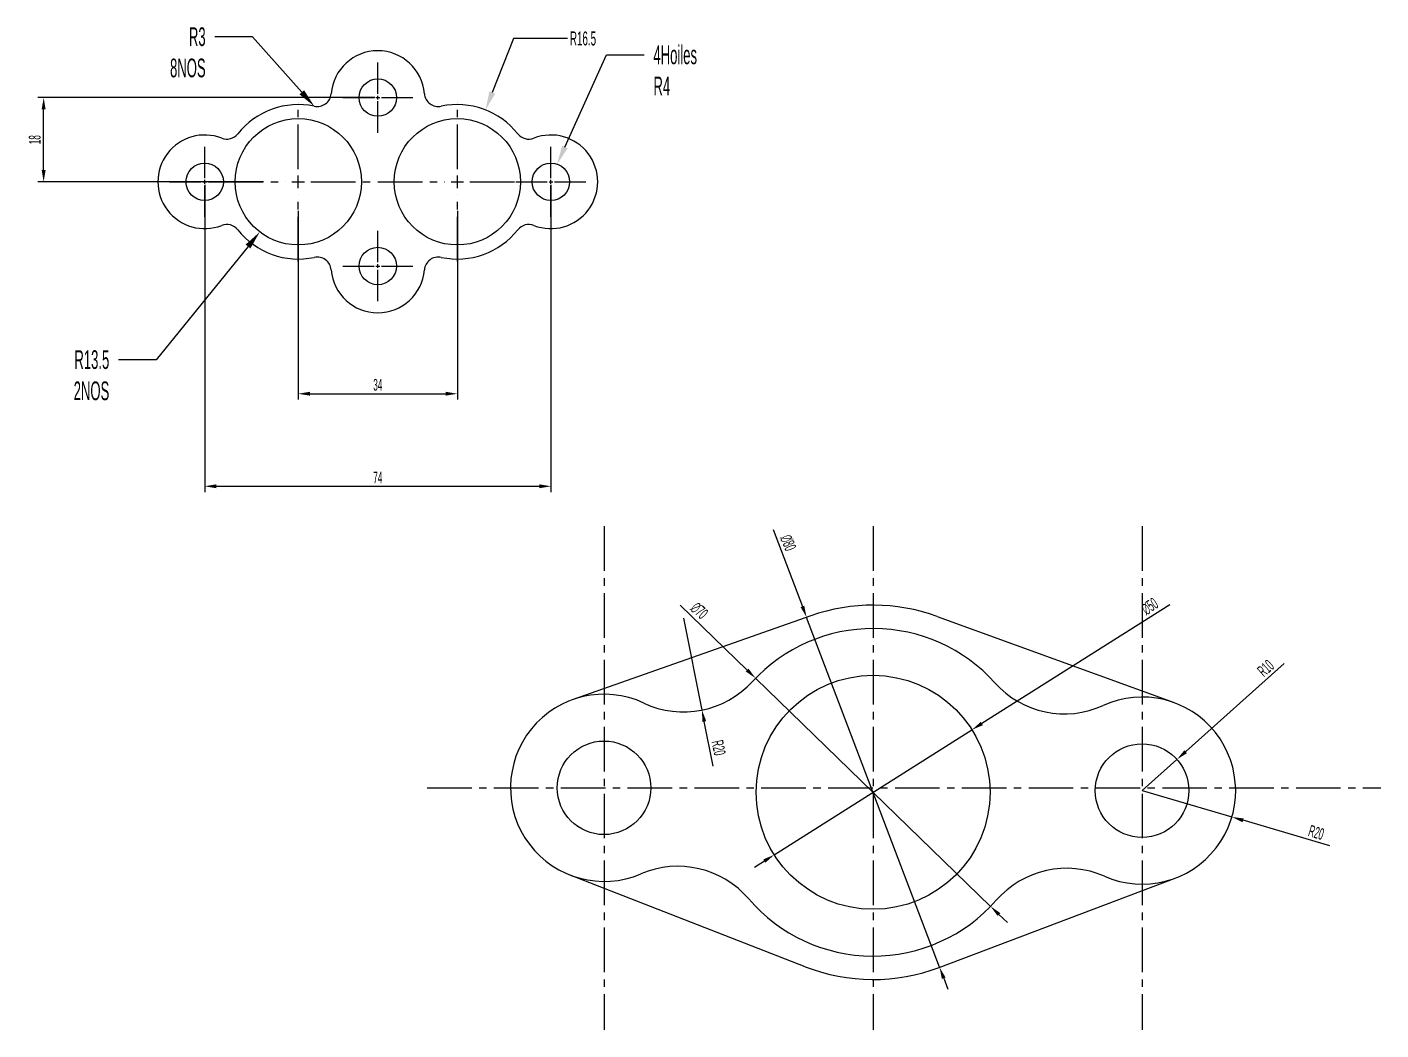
# Model space of a CAD drawing. Header units: millimetres. Extents: x 1568 to 31342, y 459 to 4403.
# Drawn here: x 4201.4 to 4490.8, y 1668.3 to 1882.6 of the extents above; entities that cross this region are included whole.
import ezdxf
from ezdxf import colors
from ezdxf.entities.mleader import LeaderData, LeaderLine
from ezdxf.math import Vec2, Vec3

# ---------------------------------------------------------------- set-up
doc = ezdxf.new("R2010")
doc.units = ezdxf.units.MM
doc.header["$LTSCALE"] = 0.5
doc.linetypes.add('CENTER2', pattern=[28.575, 19.05, -3.175, 3.175, -3.175])
for name, color, linetype in [('centre line', 3, 'CENTER2'), ('dim', 210, 'Continuous'), ('drawing', 7, 'Continuous')]:
    doc.layers.add(name, color=color, linetype=linetype)
doc.styles.get("Standard").update_dxf_attribs({"font": 'arial.ttf', "width": 0.5})
doc.dimstyles.new('DARSHU2', dxfattribs={"dimtxt": 3, "dimasz": 4, "dimexe": 1.25, "dimexo": 1, "dimtad": 0, "dimtoh": 1, "dimdec": 1, "dimdsep": 46, "dimtxsty": 'Standard', "dimcen": 1, "dimclrd": 6, "dimclre": 6, "dimclrt": 6, "dimadec": 0, "dimazin": 0, "dimtfac": 1, "dimtdec": 1, "dimtofl": 0, "dimtmove": 0, "dimatfit": 3, "dimfxl": 1, "dimtfillclr": 256, "dimlwd": 25, "dimlwe": 25, "dimarcsym": 0})
doc.dimstyles.new('ISO-25', dxfattribs={"dimtxt": 2.5, "dimasz": 2.5, "dimexe": 1.25, "dimexo": 0.625, "dimtad": 1, "dimtxsty": 'Standard', "dimcen": 2.5, "dimadec": 0, "dimazin": 0, "dimtfac": 1, "dimtmove": 0, "dimatfit": 3, "dimfxl": 1, "dimarcsym": 0})

# ---------------------------------------------------------------- blocks, each defined once
blk = doc.blocks.new('*D1')
at = {"layer": 'Defpoints', "color": 0, "transparency": 16777216}
for p in [(4368.02, 1756.45), (4396.44, 1681.67)]:
    blk.add_point(p, dxfattribs=at)
at = {"layer": 'dim', "color": 0, "lineweight": -2, "transparency": 16777216}
for p, q in [((4360.89, 1775.2), (4367.13, 1758.79)), ((4396.44, 1681.67), (4368.02, 1756.45)), ((4397.33, 1679.34), (4398.22, 1677))]:
    blk.add_line(p, q, dxfattribs=at)
at = {"layer": 'dim', "color": 0, "transparency": 16777216}
for points in [[(4367.52, 1758.94), (4366.74, 1758.64), (4368.02, 1756.45)], [(4397.72, 1679.49), (4396.94, 1679.19), (4396.44, 1681.67)]]:
    blk.add_solid(points, dxfattribs=at)
at = {"layer": 'dim', "color": 0, "transparency": 16777216, "insert": (4364.07, 1772.38), "char_height": 2.5, "attachment_point": 5, "rotation": 290.8121}
blk.add_mtext('∅80', dxfattribs=at)
blk = doc.blocks.new('*D2')
at = {"layer": 'Defpoints', "color": 0, "transparency": 16777216}
for p in [(4403.36, 1732.42), (4361.1, 1705.71)]:
    blk.add_point(p, dxfattribs=at)
at = {"layer": 'dim', "color": 0, "lineweight": -2, "transparency": 16777216}
for p, q in [((4445.64, 1759.14), (4405.48, 1733.76)), ((4361.1, 1705.71), (4403.36, 1732.42)), ((4358.99, 1704.37), (4356.87, 1703.03))]:
    blk.add_line(p, q, dxfattribs=at)
at = {"layer": 'dim', "color": 0, "transparency": 16777216}
for points in [[(4405.25, 1734.11), (4405.7, 1733.41), (4403.36, 1732.42)], [(4358.76, 1704.72), (4359.21, 1704.02), (4361.1, 1705.71)]]:
    blk.add_solid(points, dxfattribs=at)
at = {"layer": 'dim', "color": 0, "transparency": 16777216, "insert": (4441.39, 1758.8), "char_height": 2.5, "attachment_point": 5, "rotation": 32.2984}
blk.add_mtext('∅50', dxfattribs=at)
blk = doc.blocks.new('*D3')
at = {"layer": 'Defpoints', "color": 0, "transparency": 16777216}
for p in [(4357.11, 1743.44), (4407.35, 1694.69)]:
    blk.add_point(p, dxfattribs=at)
at = {"layer": 'dim', "color": 0, "lineweight": -2, "transparency": 16777216}
for p, q in [((4341, 1759.08), (4355.32, 1745.18)), ((4407.35, 1694.69), (4357.11, 1743.44)), ((4409.14, 1692.95), (4410.93, 1691.21))]:
    blk.add_line(p, q, dxfattribs=at)
at = {"layer": 'dim', "color": 0, "transparency": 16777216}
for points in [[(4355.61, 1745.48), (4355.03, 1744.88), (4357.11, 1743.44)], [(4409.43, 1693.25), (4408.85, 1692.65), (4407.35, 1694.69)]]:
    blk.add_solid(points, dxfattribs=at)
at = {"layer": 'dim', "color": 0, "transparency": 16777216, "insert": (4345.08, 1757.87), "char_height": 2.5, "attachment_point": 5, "rotation": 315.8561}
blk.add_mtext('∅70', dxfattribs=at)
blk = doc.blocks.new('*D4')
at = {"layer": 'Defpoints', "color": 0, "transparency": 16777216}
for p in [(4341.7, 1756.25), (4345.66, 1736.64)]:
    blk.add_point(p, dxfattribs=at)
at = {"layer": 'dim', "color": 0, "lineweight": -2, "transparency": 16777216}
for p, q in [((4341.7, 1756.25), (4345.66, 1736.64)), ((4348.07, 1724.67), (4346.15, 1734.19))]:
    blk.add_line(p, q, dxfattribs=at)
at = {"layer": 'dim', "color": 0, "transparency": 16777216}
blk.add_solid([(4346.56, 1734.27), (4345.74, 1734.11), (4345.66, 1736.64)], dxfattribs=at)
at = {"layer": 'dim', "color": 0, "transparency": 16777216, "insert": (4349.22, 1728.58), "char_height": 2.5, "attachment_point": 5, "rotation": 281.3948}
blk.add_mtext('R20', dxfattribs=at)
blk = doc.blocks.new('*D5')
at = {"layer": 'Defpoints', "color": 0, "transparency": 16777216}
for p in [(4447.19, 1726.09), (4439.73, 1719.43)]:
    blk.add_point(p, dxfattribs=at)
at = {"layer": 'dim', "color": 0, "lineweight": -2, "transparency": 16777216}
for p, q in [((4470.11, 1746.57), (4449.05, 1727.75)), ((4439.73, 1719.43), (4447.19, 1726.09))]:
    blk.add_line(p, q, dxfattribs=at)
at = {"layer": 'dim', "color": 0, "transparency": 16777216}
blk.add_solid([(4448.78, 1728.06), (4449.33, 1727.44), (4447.19, 1726.09)], dxfattribs=at)
at = {"layer": 'dim', "color": 0, "transparency": 16777216, "insert": (4466.15, 1745.58), "char_height": 2.5, "attachment_point": 5, "rotation": 41.7824}
blk.add_mtext('R10', dxfattribs=at)
blk = doc.blocks.new('*D6')
at = {"layer": 'Defpoints', "color": 0, "transparency": 16777216}
for p in [(4439.73, 1719.43), (4458.92, 1713.79)]:
    blk.add_point(p, dxfattribs=at)
at = {"layer": 'dim', "color": 0, "lineweight": -2, "transparency": 16777216}
for p, q in [((4439.73, 1719.43), (4458.92, 1713.79)), ((4479.87, 1707.63), (4461.32, 1713.08))]:
    blk.add_line(p, q, dxfattribs=at)
at = {"layer": 'dim', "color": 0, "transparency": 16777216}
blk.add_solid([(4461.44, 1713.48), (4461.2, 1712.68), (4458.92, 1713.79)], dxfattribs=at)
at = {"layer": 'dim', "color": 0, "transparency": 16777216, "insert": (4476.95, 1710.47), "char_height": 2.5, "attachment_point": 5, "rotation": 343.6216}
blk.add_mtext('R20', dxfattribs=at)
blk = doc.blocks.new('*U31')
at = {"layer": 'centre line', "color": 0, "linetype": 'CENTER2', "transparency": 16777216}
for p, q in [((0, 0.8), (0, 7.5)), ((-7.5, 0), (-0.8, 0)), ((0.8, 0), (7.5, 0)), ((0, -7.5), (0, -0.8))]:
    blk.add_line(p, q, dxfattribs=at)
at = {"layer": 'centre line', "color": 0, "linetype": 'Continuous', "transparency": 16777216}
for p, q in [((-0.4, 0), (0.4, 0)), ((0, -0.4), (0, 0.4))]:
    blk.add_line(p, q, dxfattribs=at)
blk = doc.blocks.new('*U32')
at = {"layer": 'centre line', "color": 0, "linetype": 'CENTER2', "transparency": 16777216}
for p, q in [((0, 2.7), (0, 17)), ((-17, 0), (-2.7, 0)), ((2.7, 0), (17, 0)), ((0, -17), (0, -2.7))]:
    blk.add_line(p, q, dxfattribs=at)
at = {"layer": 'centre line', "color": 0, "linetype": 'Continuous', "transparency": 16777216}
for p, q in [((-1.35, 0), (1.35, 0)), ((0, -1.35), (0, 1.35))]:
    blk.add_line(p, q, dxfattribs=at)
blk = doc.blocks.new('*U33')
at = {"layer": 'centre line', "color": 0, "linetype": 'CENTER2', "transparency": 16777216}
for p, q in [((0, 0.8), (0, 7.5)), ((-7.5, 0), (-0.8, 0)), ((0.8, 0), (7.5, 0)), ((0, -7.5), (0, -0.8))]:
    blk.add_line(p, q, dxfattribs=at)
at = {"layer": 'centre line', "color": 0, "linetype": 'Continuous', "transparency": 16777216}
for p, q in [((-0.4, 0), (0.4, 0)), ((0, -0.4), (0, 0.4))]:
    blk.add_line(p, q, dxfattribs=at)
blk = doc.blocks.new('*U34')
at = {"layer": 'centre line', "color": 0, "linetype": 'CENTER2', "transparency": 16777216}
for p, q in [((0, 2.7), (0, 17)), ((-17, 0), (-2.7, 0)), ((2.7, 0), (17, 0)), ((0, -17), (0, -2.7))]:
    blk.add_line(p, q, dxfattribs=at)
at = {"layer": 'centre line', "color": 0, "linetype": 'Continuous', "transparency": 16777216}
for p, q in [((-1.35, 0), (1.35, 0)), ((0, -1.35), (0, 1.35))]:
    blk.add_line(p, q, dxfattribs=at)
blk = doc.blocks.new('*U35')
at = {"layer": 'centre line', "color": 0, "linetype": 'CENTER2', "transparency": 16777216}
for p, q in [((0, 0.8), (0, 7.5)), ((-7.5, 0), (-0.8, 0)), ((0.8, 0), (7.5, 0)), ((0, -7.5), (0, -0.8))]:
    blk.add_line(p, q, dxfattribs=at)
at = {"layer": 'centre line', "color": 0, "linetype": 'Continuous', "transparency": 16777216}
for p, q in [((-0.4, 0), (0.4, 0)), ((0, -0.4), (0, 0.4))]:
    blk.add_line(p, q, dxfattribs=at)
blk = doc.blocks.new('*U36')
at = {"layer": 'centre line', "color": 0, "linetype": 'CENTER2', "transparency": 16777216}
for p, q in [((0, 0.8), (0, 7.5)), ((-7.5, 0), (-0.8, 0)), ((0.8, 0), (7.5, 0)), ((0, -7.5), (0, -0.8))]:
    blk.add_line(p, q, dxfattribs=at)
at = {"layer": 'centre line', "color": 0, "linetype": 'Continuous', "transparency": 16777216}
for p, q in [((-0.4, 0), (0.4, 0)), ((0, -0.4), (0, 0.4))]:
    blk.add_line(p, q, dxfattribs=at)
blk = doc.blocks.new('*D37')
at = {"layer": 'Defpoints', "color": 0, "transparency": 16777216}
for p in [(4204.95, 1867.52), (4276.37, 1867.52), (4252.6, 1849.52)]:
    blk.add_point(p, dxfattribs=at)
at = {"layer": 'dim', "color": 0, "lineweight": -2, "transparency": 16777216}
for p, q in [((4275.74, 1867.52), (4203.7, 1867.52)), ((4204.95, 1852.02), (4204.95, 1865.02)), ((4251.97, 1849.52), (4203.7, 1849.52))]:
    blk.add_line(p, q, dxfattribs=at)
at = {"layer": 'dim', "color": 0, "transparency": 16777216}
for points in [[(4204.53, 1865.02), (4205.36, 1865.02), (4204.95, 1867.52)], [(4204.53, 1852.02), (4205.36, 1852.02), (4204.95, 1849.52)]]:
    blk.add_solid(points, dxfattribs=at)
at = {"layer": 'dim', "color": 0, "transparency": 16777216, "insert": (4203.05, 1858.52), "char_height": 2.5, "attachment_point": 5, "rotation": 90}
blk.add_mtext('18', dxfattribs=at)
blk = doc.blocks.new('*D38')
at = {"layer": 'Defpoints', "color": 0, "transparency": 16777216}
for p in [(4259.37, 1843.98), (4293.37, 1843.98), (4293.37, 1804.23)]:
    blk.add_point(p, dxfattribs=at)
at = {"layer": 'dim', "color": 0, "lineweight": -2, "transparency": 16777216}
for p, q in [((4259.37, 1843.35), (4259.37, 1802.98)), ((4293.37, 1843.35), (4293.37, 1802.98)), ((4261.87, 1804.23), (4290.87, 1804.23))]:
    blk.add_line(p, q, dxfattribs=at)
at = {"layer": 'dim', "color": 0, "transparency": 16777216}
for points in [[(4261.87, 1804.65), (4261.87, 1803.82), (4259.37, 1804.23)], [(4290.87, 1804.65), (4290.87, 1803.82), (4293.37, 1804.23)]]:
    blk.add_solid(points, dxfattribs=at)
at = {"layer": 'dim', "color": 0, "transparency": 16777216, "insert": (4276.37, 1806.13), "char_height": 2.5, "attachment_point": 5}
blk.add_mtext('34', dxfattribs=at)
blk = doc.blocks.new('*D39')
at = {"layer": 'Defpoints', "color": 0, "transparency": 16777216}
for p in [(4239.37, 1849.52), (4313.37, 1849.52), (4313.37, 1784.46)]:
    blk.add_point(p, dxfattribs=at)
at = {"layer": 'dim', "color": 0, "lineweight": -2, "transparency": 16777216}
for p, q in [((4239.37, 1848.9), (4239.37, 1783.21)), ((4313.37, 1848.9), (4313.37, 1783.21)), ((4241.87, 1784.46), (4310.87, 1784.46))]:
    blk.add_line(p, q, dxfattribs=at)
at = {"layer": 'dim', "color": 0, "transparency": 16777216}
for points in [[(4241.87, 1784.88), (4241.87, 1784.04), (4239.37, 1784.46)], [(4310.87, 1784.88), (4310.87, 1784.04), (4313.37, 1784.46)]]:
    blk.add_solid(points, dxfattribs=at)
at = {"layer": 'dim', "color": 0, "transparency": 16777216, "insert": (4276.37, 1786.34), "char_height": 2.5, "attachment_point": 5}
blk.add_mtext('74', dxfattribs=at)
blk = doc.blocks.new('*D78')
at = {"layer": 'centre line', "color": 6, "linetype": 'Continuous', "lineweight": 25, "transparency": 16777216}
for p, q in [((4305.36, 1880.13), (4300.85, 1868.61)), ((4316.94, 1880.13), (4305.36, 1880.13))]:
    blk.add_line(p, q, dxfattribs=at)
at = {"layer": 'centre line', "color": 6, "lineweight": 25, "transparency": 16777216}
for p, q in [((4292.37, 1849.52), (4294.37, 1849.52)), ((4293.37, 1848.52), (4293.37, 1850.52))]:
    blk.add_line(p, q, dxfattribs=at)
at = {"layer": 'centre line', "color": 6, "transparency": 16777216}
blk.add_solid([(4300.23, 1868.85), (4301.47, 1868.37), (4299.39, 1864.89)], dxfattribs=at)
at = {"layer": 'Defpoints', "color": 0, "transparency": 16777216}
for p in [(4299.39, 1864.89), (4293.37, 1849.52)]:
    blk.add_point(p, dxfattribs=at)
at = {"layer": 'centre line', "color": 6, "transparency": 16777216, "insert": (4320.23, 1880.13), "char_height": 3, "attachment_point": 5}
blk.add_mtext('R16.5', dxfattribs=at)

msp = doc.modelspace()

# ---------------------------------------------------------------- linework, layer by layer
at = {"layer": 'centre line'}
for p, q in [((4324.733, 1775.913), (4324.733, 1668.289)), ((4382.233, 1775.913), (4382.233, 1668.289)), ((4439.733, 1775.913), (4439.733, 1668.289)), ((4286.909, 1720.025), (4490.78, 1720.025))]:
    msp.add_line(p, q, dxfattribs=at)
at = {"layer": 'Defpoints'}
for p, q in [((4368.947, 1756.794), (4318.093, 1738.89)), ((4395.907, 1756.653), (4446.571, 1738.22)), ((4367.694, 1681.799), (4317.467, 1701.392)), ((4396.378, 1681.649), (4446.807, 1700.718))]:
    msp.add_line(p, q, dxfattribs=at)
for centre, radius in [((4382.231, 1719.064), 25), ((4324.735, 1720.025), 10), ((4439.733, 1719.425), 10)]:
    msp.add_circle(centre, radius, dxfattribs=at)
for centre, radius, start, end in [((4382.231, 1719.064), 40, 70.00705, 109.39563), ((4382.231, 1719.064), 35, 41.93888, 137.4638), ((4341.704, 1756.247), 20, 244.89838, 317.4638), ((4423.143, 1755.823), 20, 221.93888, 294.5043), ((4324.735, 1720.025), 20, 64.89838, 293.18688), ((4439.733, 1719.425), 20, 246.2158, 114.5043), ((4340.484, 1683.256), 20, 40.62146, 113.18688), ((4423.602, 1682.823), 20, 66.2158, 138.78122), ((4382.231, 1719.064), 35, 220.62146, 318.78122), ((4382.231, 1719.064), 40, 248.68963, 290.71305)]:
    msp.add_arc(centre, radius, start, end, dxfattribs=at)
at = {"layer": 'drawing'}
for centre, radius in [((4276.37, 1867.522), 4), ((4259.37, 1849.522), 13.5), ((4293.37, 1849.522), 13.5), ((4239.37, 1849.522), 4), ((4313.37, 1849.522), 4), ((4276.37, 1831.522), 4)]:
    msp.add_circle(centre, radius, dxfattribs=at)
for centre, radius, start, end in [((4276.37, 1867.522), 10, 4.74746, 175.25254), ((4263.414, 1868.598), 3, 258.02907, 355.25254), ((4289.325, 1868.598), 3, 184.74746, 281.97093), ((4259.37, 1849.522), 16.5, 78.02907, 141.59635), ((4293.37, 1849.522), 16.5, 38.40365, 101.97093), ((4239.37, 1849.522), 10, 68.71663, 291.28337), ((4244.088, 1861.636), 3, 248.71663, 321.59635), ((4308.651, 1861.636), 3, 218.40365, 291.28337), ((4313.37, 1849.522), 10, 248.71663, 111.28337), ((4244.088, 1837.409), 3, 38.40365, 111.28337), ((4259.37, 1849.522), 16.5, 218.40365, 281.97093), ((4293.37, 1849.522), 16.5, 258.02907, 321.59635), ((4308.651, 1837.409), 3, 68.71663, 141.59635), ((4263.414, 1830.446), 3, 4.74746, 101.97093), ((4289.325, 1830.446), 3, 78.02907, 175.25254), ((4276.37, 1831.522), 10, 184.74746, 355.25254)]:
    msp.add_arc(centre, radius, start, end, dxfattribs=at)

# ---------------------------------------------------------------- block references
at = {"layer": 'centre line', "linetype": 'CENTER2'}
for name, p in [('*U33', (4276.37, 1867.522)), ('*U32', (4259.37, 1849.522)), ('*U34', (4293.37, 1849.522)), ('*U31', (4239.37, 1849.522)), ('*U36', (4313.37, 1849.522)), ('*U35', (4276.37, 1831.522))]:
    msp.add_blockref(name, p, dxfattribs=at)

# ---------------------------------------------------------------- dimensions: what is measured, and where the dimension line sits
at = {"layer": 'centre line'}
dim = msp.add_radius_dim(center=(4293.37, 1849.522), mpoint=(4299.387, 1864.886), dimstyle='DARSHU2', dxfattribs=at)
dim.commit()
dim.dimension.update_dxf_attribs({"geometry": '*D78', "text_midpoint": (4320.233, 1880.134), "dimtype": 164})
at = {"layer": 'dim'}
dim = msp.add_linear_dim(base=(4204.947, 1867.522), p1=(4252.598, 1849.522), p2=(4276.37, 1867.522), angle=90, dimstyle='ISO-25', dxfattribs=at)
dim.commit()
dim.dimension.update_dxf_attribs({"geometry": '*D37', "text_midpoint": (4203.046, 1858.522)})
for base, p1, p2, picture, middle in [((4313.37, 1784.461), (4239.37, 1849.522), (4313.37, 1849.522), '*D39', (4276.37, 1786.336)), ((4293.37, 1804.232), (4259.37, 1843.975), (4293.37, 1843.975), '*D38', (4276.37, 1806.134))]:
    dim = msp.add_linear_dim(base=base, p1=p1, p2=p2, dimstyle='ISO-25', dxfattribs=at)
    dim.commit()
    dim.dimension.update_dxf_attribs({"geometry": picture, "text_midpoint": middle})
for p1, p2, picture, middle in [((4396.443, 1681.674), (4368.019, 1756.454), '*D1', (4362.232, 1771.678)), ((4407.346, 1694.688), (4357.115, 1743.44), '*D3', (4343.704, 1756.457)), ((4361.099, 1705.706), (4403.363, 1732.422), '*D2', (4442.448, 1757.129))]:
    dim = msp.add_diameter_dim_2p(p1=p1, p2=p2, dimstyle='ISO-25', dxfattribs=at)
    dim.commit()
    dim.dimension.update_dxf_attribs({"geometry": picture, "text_midpoint": middle, "dimtype": 163})
dim = msp.add_radius_dim(center=(4341.704, 1756.247), mpoint=(4345.655, 1736.641), dimstyle='ISO-25', dxfattribs=at)
dim.commit()
dim.dimension.update_dxf_attribs({"geometry": '*D4', "text_midpoint": (4349.22, 1728.579)})
for mpoint, picture, middle in [((4447.19, 1726.088), '*D5', (4467.417, 1744.162)), ((4458.922, 1713.786), '*D6', (4476.413, 1708.645))]:
    dim = msp.add_radius_dim(center=(4439.733, 1719.425), mpoint=mpoint, dimstyle='ISO-25', dxfattribs=at)
    dim.commit()
    dim.dimension.update_dxf_attribs({"geometry": picture, "text_midpoint": middle, "dimtype": 164})

# ---------------------------------------------------------------- leaders
ml = msp.add_multileader_mtext('Standard', dxfattribs=at)
ml.set_content('R3\\P8NOS', color=256)
ml.set_leader_properties()
ml.build(insert=Vec2(0, 0))
ctx = ml.context
ctx.base_point, ctx.plane_origin = Vec3(4222.871, 1880.491), Vec3(4262.792, 1865.663)
ctx.text_align_type = 2
notes = []
notes.append((ctx, [(0, (1, 1, 0), (4249.57, 1880.491), (-1, 0), 8, [(0, [(4262.792, 1865.663)], 0, [])])]))
ctx.mtext.insert, ctx.mtext.alignment, ctx.mtext.flow_direction = Vec3(4239.57, 1882.525), 3, 5
ml = msp.add_multileader_mtext('Standard', dxfattribs=at)
ml.set_content('4Hoiles\\PR4', color=256)
ml.set_leader_properties()
ml.build(insert=Vec2(0, 0))
ctx = ml.context
ctx.base_point, ctx.plane_origin = Vec3(4333.286, 1876.658), Vec3(4314.701, 1853.294)
notes.append((ctx, [(0, (1, 1, 0), (4325.286, 1876.658), (1, 0), 8, [(0, [(4314.701, 1853.294)], 0, [])])]))
ctx.mtext.insert, ctx.mtext.flow_direction = Vec3(4335.286, 1878.658), 5
ml = msp.add_multileader_mtext('Standard', dxfattribs=at)
ml.set_content('R13.5\\P2NOS', color=256)
ml.set_leader_properties()
ml.build(insert=Vec2(0, 0))
ctx = ml.context
ctx.base_point, ctx.plane_origin = Vec3(4202.213, 1811.495), Vec3(4251.153, 1838.811)
ctx.text_align_type = 2
notes.append((ctx, [(0, (1, 1, 0), (4228.975, 1811.495), (-1, 0), 8, [(0, [(4251.153, 1838.811)], 0, [])])]))
ctx.mtext.insert, ctx.mtext.alignment, ctx.mtext.flow_direction = Vec3(4218.975, 1813.529), 3, 5
for ctx, leaders in notes:
    for number, flags, end, landing, length, lines in leaders:
        leader = LeaderData()
        leader.index, (leader.has_last_leader_line, leader.has_dogleg_vector, leader.attachment_direction) = number, flags
        leader.last_leader_point, leader.dogleg_vector, leader.dogleg_length = Vec3(end), Vec3(landing), length
        for number, points, colour, breaks in lines:
            line = LeaderLine()
            line.index, line.vertices, line.color, line.breaks = number, Vec3.list(points), colors.encode_raw_color(colour), breaks
            leader.lines.append(line)
        ctx.leaders.append(leader)

doc.saveas('drawing.dxf')
